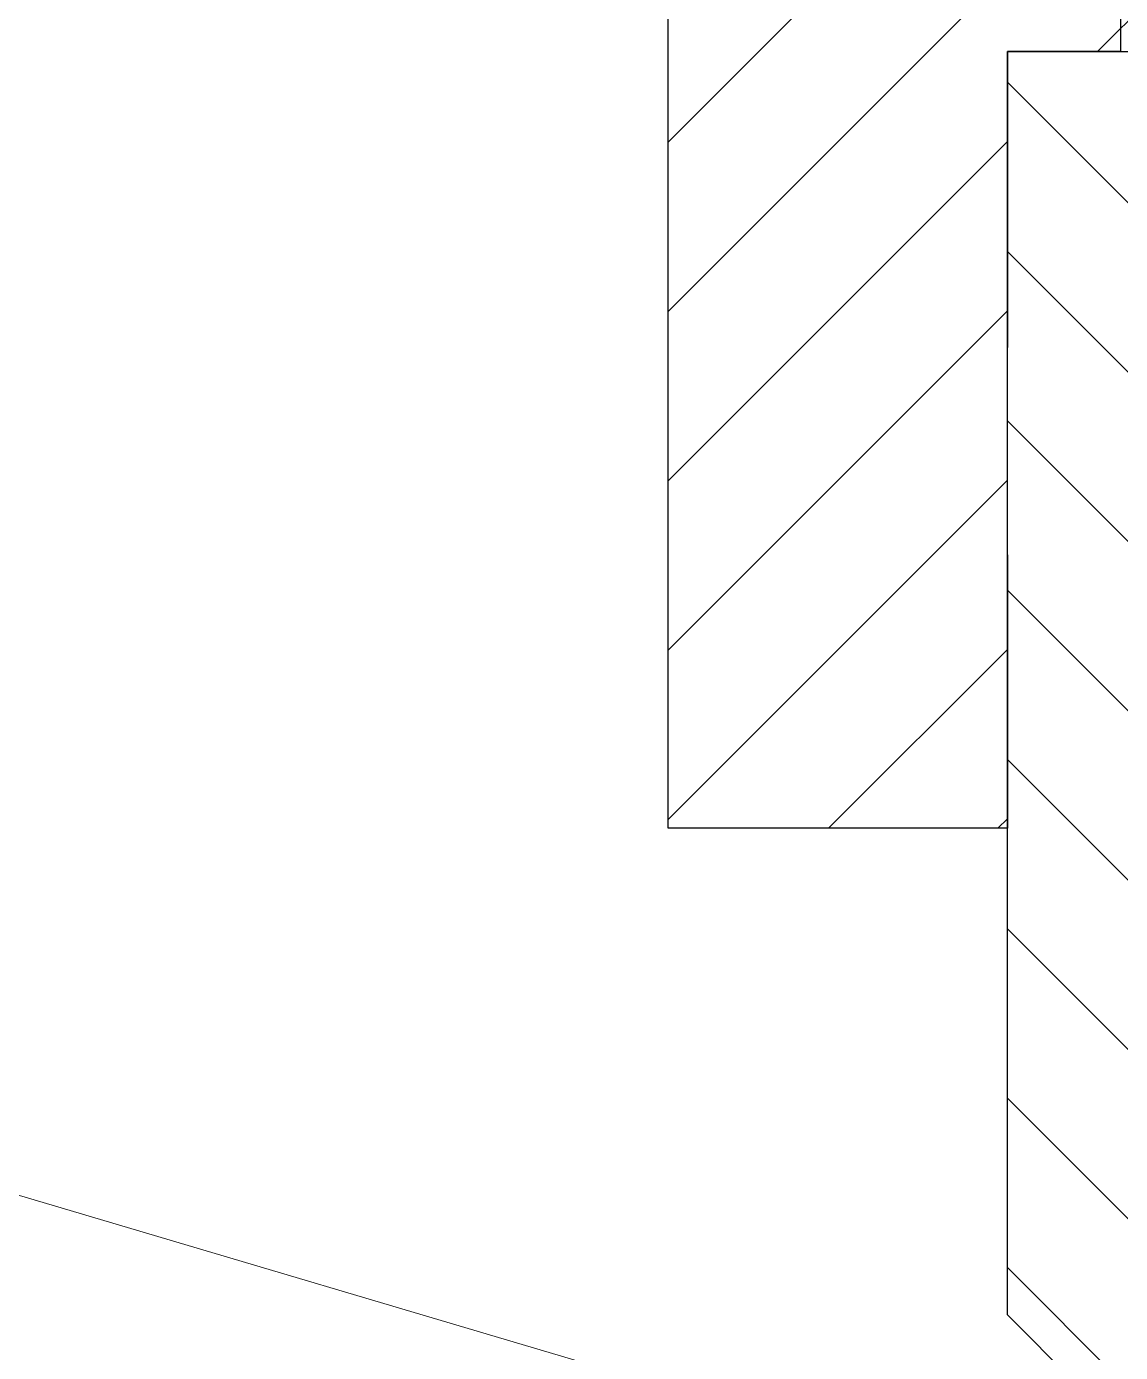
# Model space of a CAD drawing. Header units: millimetres. Extents: x 0 to 1749, y -46 to 1352.
# Drawn here: x 808.44 to 837.45, y 959.96 to 995.12 of the extents above; entities that cross this region are included whole.
import ezdxf

# ---------------------------------------------------------------- set-up
doc = ezdxf.new("R2010")
doc.units = ezdxf.units.MM
doc.layers.add('1', color=7, linetype='Continuous', true_color=0xffffff)
doc.layers.add('110', color=7, linetype='Continuous', true_color=0xffffff)
doc.styles.get("Standard").update_dxf_attribs({"font": 'SimSun.ttf', "height": 20})
doc.dimstyles.get("Standard").update_dxf_attribs({"dimtxt": 5, "dimasz": 0.18, "dimexe": 0.18, "dimexo": 0.0625, "dimgap": 0.09, "dimtad": 0, "dimtih": 1, "dimtoh": 1, "dimdec": 4, "dimzin": 0, "dimdsep": 46, "dimtxsty": 'Standard', "dimcen": 0.09, "dimclrt": 1, "dimadec": 0, "dimazin": 0, "dimtfac": 1, "dimtdec": 4, "dimtofl": 0, "dimtmove": 0, "dimatfit": 3, "dimfxl": 0, "dimtolj": 1, "dimtzin": 0, "dimarcsym": 0})

msp = doc.modelspace()

# ---------------------------------------------------------------- hatches: boundary and pattern name
at = {"lineweight": 13}
h = msp.add_hatch(dxfattribs=at)
h.set_pattern_fill('ANSI31')
h.set_pattern_definition([(45, (-579.1546, -2581.2888), (-2.245064, 2.245064), [])])
h.paths.add_polyline_path([(891.9507, 1019.45625), (891.9507, 1036.79363), (856.63638, 1036.79363), (849.4507, 1018.84788), (849.45082, 1011.95624), (858.9507, 1011.95624), (860.4507, 1011.95624), (860.9507, 1011.45624), (862.4507, 1011.45624), (863.89408, 1008.95624), (862.4507, 1006.45624), (860.9507, 1006.45624), (860.4507, 1005.95624), (858.9507, 1005.95624), (849.45092, 1005.95624), (849.45101, 1000.85815), (837.4507, 1000.85815), (837.4507, 994.45624), (891.9507, 994.45624)])
h.paths.add_polyline_path([(834.4507, 994.45624), (837.4507, 994.45624), (837.4507, 1000.85815), (837.4507, 1005.45624), (834.4507, 1005.45624), (834.4507, 999.86714), (825.4507, 999.86714), (825.4507, 988.60815), (825.4507, 979.10815), (825.4507, 973.85815), (834.4507, 973.85815), (834.4507, 981.10815), (834.4507, 981.35815), (834.4507, 986.35815)])
h.paths.add_polyline_path([(1093.4507, 1018.85815), (1082.55812, 1018.84883), (1084.4507, 1016.95624), (1084.4507, 973.85815), (1093.4507, 973.85815)])
h = msp.add_hatch(dxfattribs=at)
h.set_pattern_fill('ANSI31', angle=90)
h.set_pattern_definition([(135, (-579.1546, -2581.2888), (-2.245064, -2.245064), [])])
h.paths.add_polyline_path([(852.4507, 983.00624), (852.4507, 986.50624), (853.4007, 987.45624), (853.4007, 990.95624), (859.4507, 990.95624), (859.4507, 994.45624), (834.4507, 994.45624), (834.4507, 986.60815), (834.4507, 986.35815), (834.4507, 981.35815), (834.4507, 960.95624), (836.4507, 958.95624), (852.4507, 958.95624)])
h.paths.add_polyline_path([(898.4507, 984.45624), (891.9507, 984.45624), (891.9507, 994.45624), (859.46287, 994.45624), (859.4507, 994.44922), (865.5007, 990.95624), (865.5007, 987.45624), (866.4507, 986.50624), (866.4507, 983.00624), (866.4507, 958.95624), (896.4507, 958.95624), (896.4507, 965.95624), (898.4507, 965.95624)])
h.paths.add_polyline_path([(939.98418, 984.45624), (905.4507, 984.45624), (905.4507, 965.95624), (906.9507, 965.95624), (907.4507, 965.95624), (907.4507, 958.95624), (939.98418, 958.95624)])
h.paths.add_polyline_path([(956.587, 984.45624), (943.98418, 984.45624), (943.98418, 958.95624), (956.587, 958.95624)])
h.paths.add_polyline_path([(974.91722, 984.45624), (974.41722, 984.45624), (962.3144, 984.45624), (962.3144, 958.95624), (974.91722, 958.95624)])
h.paths.add_polyline_path([(998.22572, 984.45624), (979.41722, 984.45624), (978.91722, 984.45624), (978.91722, 958.95624), (998.22572, 958.95624)])
h.paths.add_polyline_path([(1043.9507, 1018.95624), (1026.9507, 1018.95624), (1026.9507, 1018.95586), (1026.9507, 985.95624), (1030.67568, 985.95624), (1030.67568, 958.95624), (1040.9507, 958.95624), (1040.9507, 966.95624), (1043.9507, 966.95624)])
h.paths.add_polyline_path([(1084.4507, 1016.95624), (1082.4507, 1018.95624), (1068.9507, 1018.95624), (1068.9507, 966.95624), (1071.9507, 966.95624), (1071.9507, 958.95624), (1082.4507, 958.95624), (1084.4507, 960.95624)])

# ---------------------------------------------------------------- linework, layer by layer
at = {"color": 7, "lineweight": 30}
msp.add_line((834.4507, 981.35815), (834.4507, 986.35815), dxfattribs=at)
at = {"layer": '1', "color": 7, "linetype": 'Continuous', "lineweight": 30}
for p, q in [((837.4507, 1005.45624), (837.4507, 994.45624)), ((825.4507, 988.60815), (825.4507, 999.86714)), ((837.4507, 994.45624), (834.4507, 994.45624)), ((834.4507, 994.45624), (834.4507, 986.60815)), ((825.4507, 979.10815), (825.4507, 988.60815)), ((834.4507, 981.10815), (834.4507, 973.85815)), ((825.4507, 973.85815), (825.4507, 979.10815)), ((834.4507, 973.85815), (825.4507, 973.85815))]:
    msp.add_line(p, q, dxfattribs=at)
at = {"layer": '110', "color": 7, "linetype": 'Continuous', "lineweight": 30}
for p, q in [((834.4507, 986.35815), (834.4507, 994.45624)), ((834.4507, 994.45624), (891.9507, 994.45624)), ((834.4507, 960.95624), (834.4507, 981.35815)), ((836.4507, 958.95624), (834.4507, 960.95624))]:
    msp.add_line(p, q, dxfattribs=at)

# ---------------------------------------------------------------- leaders
at = {"color": 7, "lineweight": 20, "annotation_type": 0, "has_hookline": 1, "hookline_direction": 1, "text_width": 26.14525}
msp.add_leader([(859.4507, 948.95624), (742.37388, 983.62691), (738.37388, 983.62691)], dimstyle='Standard', override={"dimtxt": 20, "dimasz": 4, "dimgap": 0.09, "dimtad": 0, "dimcen": 0, "dimldrblk": 'Dot', "dimlwd": 18, "dimlwe": 18}, dxfattribs=at)

doc.saveas('drawing.dxf')
